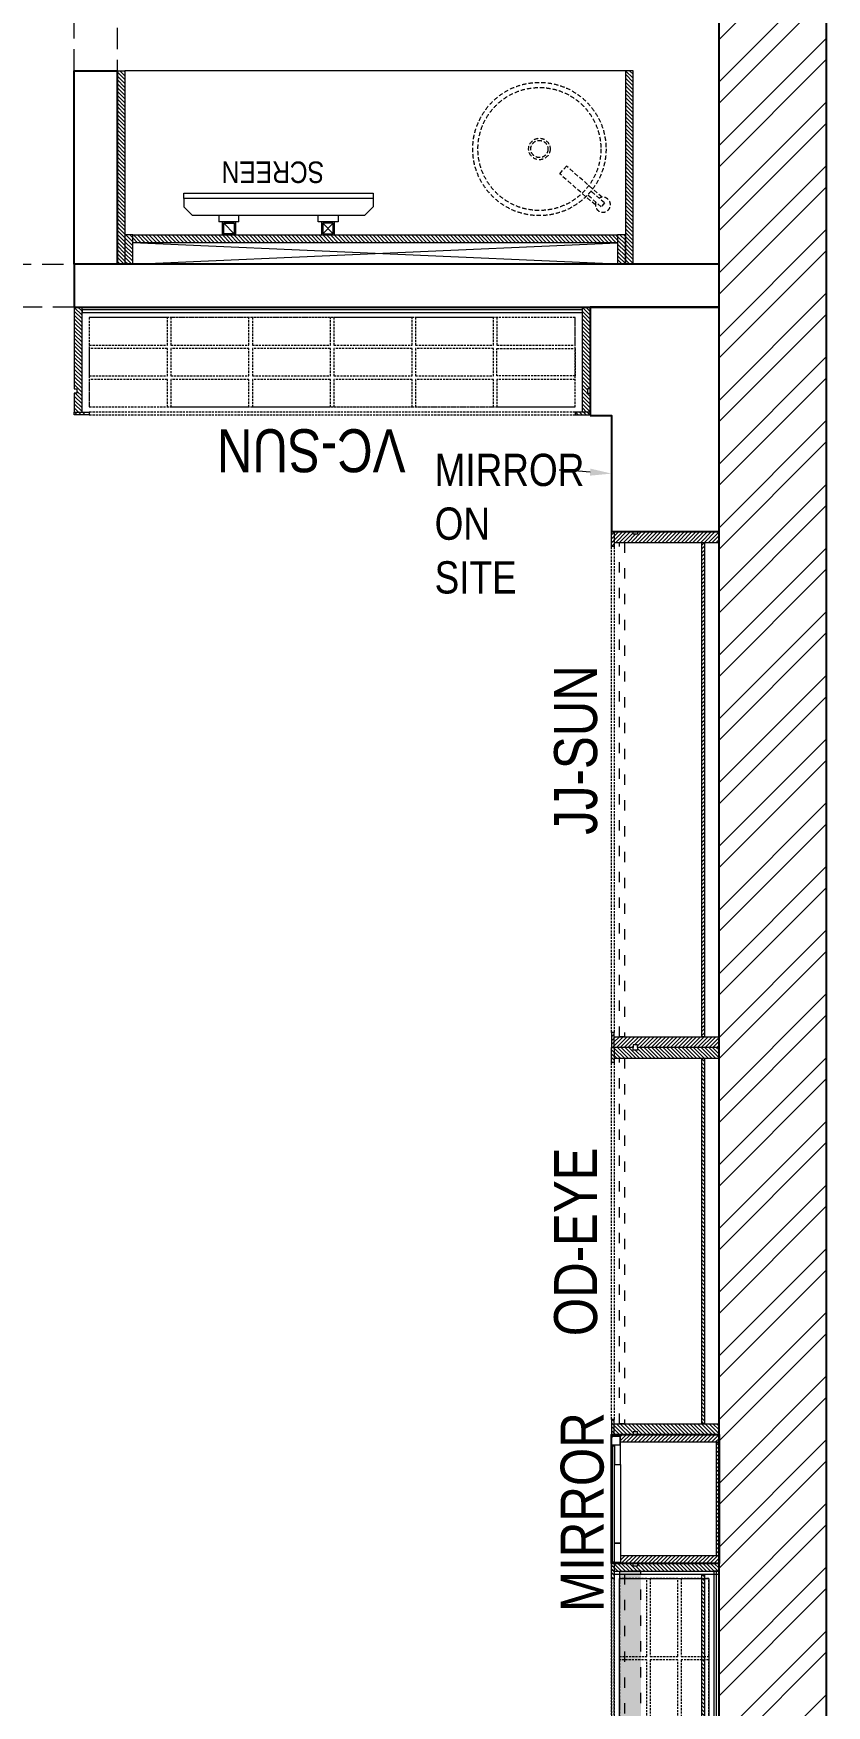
# Model space of a CAD drawing. Header units: millimetres. Extents: x 1020935 to 1026160, y 32717 to 45024.
# Drawn here: x 1024315 to 1026160, y 37478 to 41367 of the extents above; entities that cross this region are included whole.
import ezdxf
from ezdxf import colors
from ezdxf.entities.mleader import LeaderData, LeaderLine
from ezdxf.math import Vec2, Vec3

# ---------------------------------------------------------------- set-up
doc = ezdxf.new("R2010")
doc.units = ezdxf.units.MM
doc.header["$LTSCALE"] = 40
doc.linetypes.add('a_p6_plan_L18$0$HIDDEN', pattern=[0.375, 0.25, -0.125])
doc.linetypes.add('ACAD_ISO03W100', pattern=[30, 12, -18])
doc.layers.add('A-WALL', color=1, linetype='Continuous')
for name, color, linetype, lineweight in [('LENS-CURTAIN', 5, 'a_p6_plan_L18$0$HIDDEN', 9), ('LENS-DIM', 252, 'Continuous', 5), ('LENS-PARTITION', 21, 'Continuous', 25), ('LENS-TEXT', 31, 'Continuous', 5), ('LENS_TEXT', 31, 'Continuous', 5), ('LK-EQPMT', 3, 'Continuous', 18), ('LK-FF&E WALL', 1, 'Continuous', 9), ('LK-IT', 3, 'Continuous', 18), ('LN-ELEVATION-1', 81, 'Continuous', 13), ('LN-ELEVATION-2', 103, 'Continuous', 20), ('LN-ELEVATION-3', 125, 'a_p6_plan_L18$0$HIDDEN', 18), ('LN-ELEVATION-4', 145, 'Continuous', 13), ('LN-HATCH', 251, 'Continuous', 0), ('PLANO-TXT', 252, 'Continuous', 5)]:
    doc.layers.add(name, color=color, linetype=linetype, lineweight=lineweight)
doc.styles.add('LK TXT', font='Gill Sans MT Condensed Regular.ttf')
doc.styles.get("Standard").update_dxf_attribs({"font": 'Gill Sans MT Condensed Regular.ttf', "height": 100})
pattern_1 = [(45, (-22641017.7406, 5157647.994), (-4.4901280605, 4.4901280605), [])]
pattern_2 = [(45, (4210053.0415, 1706864.74), (-4.4901280605, 4.4901280605), [])]
pattern_3 = [(45, (4208834.247, 1706614.74), (-4.4901280605, 4.4901280605), [])]
pattern_4 = [(45, (4209134.247, 1706614.74), (-4.4901280605, 4.4901280605), [])]
pattern_5 = [(45, (7858054.0837, 3504049.203), (-4.4901280605, 4.4901280605), [])]

# ---------------------------------------------------------------- blocks, each defined once
blk = doc.blocks.new('A$Cdce450af')
at = {"layer": 'LN-HATCH'}
h = blk.add_hatch(dxfattribs=at)
h.set_pattern_fill('ANSI32', color=256, scale=11)
h.set_pattern_definition([(45, (-3040623.59, -68138.07), (-74.087113, 74.087113), []), (45, (-3040574.2, -68138.07), (-74.087113, 74.087113), [])])
h.paths.add_polyline_path([(3899.1, 5131.8), (3649.1, 5131.8), (3649.1, -5968), (3899.1, -5968)])
at = {"layer": 'A-WALL'}
for p, q in [((3649.1, -5968), (3649.1, 5131.8)), ((3899.1, -6247.4), (3899.1, 5131.8))]:
    blk.add_line(p, q, dxfattribs=at)
blk = doc.blocks.new('rtf')
at = {"color": 0, "linetype": 'ByBlock', "lineweight": -2}
for p, q in [((16412.5, -172798.8), (16452.4, -172798.8)), ((16412.5, -172810.8), (16412.5, -172798.8)), ((16425.3, -172793.1), (16535.3, -172793.1)), ((16535.3, -172793.1), (16535.3, -172817.1)), ((16412.5, -172810.8), (16452.4, -172810.8)), ((16425.3, -172817.1), (16535.3, -172817.1))]:
    blk.add_line(p, q, dxfattribs=at)
for centre, radius, start, end in [((16412.5, -172805.1), 17.5, 21.0506, 340.9422), ((16444.5, -172804.8), 9.89, 322.6562, 37.3438)]:
    blk.add_arc(centre, radius, start, end, dxfattribs=at)
blk = doc.blocks.new('dsg')
at = {"color": 0, "linetype": 'ByBlock', "lineweight": -2}
for radius in [155, 143, 25, 20]:
    blk.add_circle((11491.5, -171102.6), radius, dxfattribs=at)
blk.add_blockref('rtf', (-5117.5, 1702.9), dxfattribs=at)
blk = doc.blocks.new('CLINIC - CABINET SINK')
at = {"layer": 'LN-HATCH', "ltscale": 0.5}
h = blk.add_hatch(dxfattribs=at)
h.set_pattern_fill('ANSI31', color=256, scale=2)
h.set_pattern_definition([(45, (4052861.5004, 1708016.356), (-4.4901280605, 4.4901280605), [])])
h.paths.add_polyline_path([(-563.4, 157), (564.6, 157), (564.6, 175), (-563.4, 175)])
h.paths.add_polyline_path([(582.6, 225), (600.6, 225), (600.6, -225), (582.6, -225)])
h.paths.add_polyline_path([(564.6, 225), (582.6, 225), (582.6, 157), (564.6, 157)])
h.paths.add_polyline_path([(-581.4, 225), (-599.4, 225), (-599.4, -225), (-581.4, -225)])
h.paths.add_polyline_path([(-581.4, 225), (-563.4, 225), (-563.4, 157), (-581.4, 157)])
at = {"layer": 'LN-ELEVATION-1', "ltscale": 0.5}
for points in [[(-581.4, 225), (-599.4, 225), (-599.4, -225), (-581.4, -225)], [(-581.4, 225), (-563.4, 225), (-563.4, 157), (-581.4, 157)], [(564.6, 225), (582.6, 225), (582.6, 157), (564.6, 157)], [(582.6, 225), (600.6, 225), (600.6, -225), (582.6, -225)], [(-563.4, 157), (564.6, 157), (564.6, 175), (-563.4, 175)]]:
    blk.add_lwpolyline(points, close=True, dxfattribs=at)
at = {"layer": 'LN-ELEVATION-2', "ltscale": 0.5}
blk.add_line((582.6, -225), (-581.4, -225), dxfattribs=at)
at = {"layer": 'LN-HATCH', "ltscale": 0.5}
for p, q in [((564.6, 225), (-563.4, 175)), ((-563.4, 225), (564.6, 175))]:
    blk.add_line(p, q, dxfattribs=at)
at = {"layer": 'LN-ELEVATION-3', "xscale": -1, "rotation": 41.1558274151866}
blk.add_blockref('dsg', (-103569.3, 136346.7), dxfattribs=at)
blk = doc.blocks.new('CLINIC SCREEN')
at = {"layer": 'LK-EQPMT'}
for p, q in [((-103.1, 42.9), (-127.4, 18.6)), ((-127.4, 42.9), (-103.1, 18.6)), ((102.7, 42.9), (127, 18.6))]:
    blk.add_line(p, q, dxfattribs=at)
at = {"layer": 'LK-EQPMT', "ltscale": 12}
for p, q in [((-220, -19.4), (-200.6, 0)), ((200.6, 0), (-200.6, 0)), ((-138.5, 0), (-138.5, 15.5)), ((-138.5, 15.5), (-92, 15.5)), ((-92, 15.5), (-92, 0)), ((92, 15.5), (92, 0)), ((92, 15.5), (138.5, 15.5)), ((138.5, 0), (138.5, 15.5)), ((220, -19.4), (200.6, 0)), ((-220, -38.8), (-220, -19.4)), ((220, -38.8), (220, -19.4))]:
    blk.add_line(p, q, dxfattribs=at)
at = {"layer": 'LK-EQPMT'}
for points in [[(-130.4, 15.5), (-100.1, 15.5), (-100.1, 45.9), (-130.4, 45.9)], [(-127.4, 18.6), (-103.1, 18.6), (-103.1, 42.9), (-127.4, 42.9)], [(130, 15.5), (99.7, 15.5), (99.7, 45.9), (130, 45.9)], [(127, 18.6), (102.7, 18.6), (102.7, 42.9), (127, 42.9)]]:
    blk.add_lwpolyline(points, close=True, dxfattribs=at)
at = {"layer": 'LK-EQPMT', "ltscale": 12}
blk.add_lwpolyline([(-220, -51.7), (-220, -38.8), (220, -38.8), (220, -51.7)], close=True, dxfattribs=at)
at = {"layer": 'LK-EQPMT', "ltscale": 12, "insert": (5.2, -100.4), "char_height": 50, "attachment_point": 5}
blk.add_mtext_dynamic_manual_height_columns(' SCREEN', width=466.48, gutter_width=12.5, heights=[0], dxfattribs=at)
blk = doc.blocks.new('JJ SUPERHYBRID 1010')
h = blk.add_hatch(color=177)
h.dxf.hatch_style = 1
h.paths.add_polyline_path([(992, 68), (25, 68), (25, 18), (992, 18)])
at = {"layer": 'LN-HATCH', "ltscale": 0.5}
h = blk.add_hatch(dxfattribs=at)
h.set_pattern_fill('ANSI31', color=256, scale=2)
h.set_pattern_definition(pattern_1)
h.paths.add_polyline_path([(7, 250), (7, 60), (13, 60), (13, 50), (7, 50), (7, 6), (25, 6), (25, 250)])
h = blk.add_hatch(dxfattribs=at)
h.set_pattern_fill('ANSI31', color=256, scale=2)
h.set_pattern_definition([(45, (-26738022.0714, 3448847.7265), (-4.4901280605, 4.4901280605), [])])
h.paths.add_polyline_path([(1017, 250), (1017, 60), (1011, 60), (1011, 50), (1017, 50), (1017, 6), (999, 6), (999, 250)])
h = blk.add_hatch(dxfattribs=at)
h.set_pattern_fill('ANSI31', color=256, scale=2)
h.set_pattern_definition(pattern_2)
h.paths.add_polyline_path([(882, 210), (32, 210), (32, 216), (882, 216)])
h = blk.add_hatch(dxfattribs=at)
h.set_pattern_fill('ANSI31', color=256, scale=2)
h.set_pattern_definition(pattern_1)
h.paths.add_polyline_path([(35, 6), (35, 0), (7, 0), (7, 6)])
h = blk.add_hatch(dxfattribs=at)
h.set_pattern_fill('ANSI31', color=256, scale=2)
h.set_pattern_definition(pattern_2)
h.paths.add_polyline_path([(42, 6), (42, 0), (7, 0), (7, 6)])
h = blk.add_hatch(dxfattribs=at)
h.set_pattern_fill('ANSI31', color=256, scale=2)
h.set_pattern_definition([(45, (-22640834.7406, 5157647.994), (-4.4901280605, 4.4901280605), [])])
h.paths.add_polyline_path([(982, 6), (982, 0), (1017, 0), (1017, 6)])
h = blk.add_hatch(dxfattribs=at)
h.set_pattern_fill('ANSI31', color=256, scale=2)
h.set_pattern_definition([(45, (4209863.0415, 1706864.74), (-4.4901280605, 4.4901280605), [])])
h.paths.add_polyline_path([(982, 6), (982, 0), (1017, 0), (1017, 6)])
at = {"layer": 'LN-ELEVATION-1', "ltscale": 0.5}
for points in [[(7, 250), (7, 60), (13, 60), (13, 50), (7, 50), (7, 6), (25, 6), (25, 250)], [(7, 250), (7, 60), (13, 60), (13, 50), (7, 50), (7, 6), (32, 6), (32, 250)], [(25, 238), (999, 238), (999, 244), (25, 244)], [(1017, 250), (1017, 60), (1011, 60), (1011, 50), (1017, 50), (1017, 6), (992, 6), (992, 250)], [(1017, 250), (1017, 60), (1011, 60), (1011, 50), (1017, 50), (1017, 6), (999, 6), (999, 250)], [(992, 210), (32, 210), (32, 216), (992, 216)], [(42, 6), (42, 0), (7, 0), (7, 6)], [(42, 6), (42, 0), (7, 0), (7, 6)], [(982, 6), (982, 0), (1017, 0), (1017, 6)], [(982, 6), (982, 0), (1017, 0), (1017, 6)]]:
    blk.add_lwpolyline(points, close=True, dxfattribs=at)
at = {"layer": 'LN-ELEVATION-2', "ltscale": 0.5}
blk.add_lwpolyline([(41.7, 226), (982, 226), (982, 18), (41.7, 18)], close=True, dxfattribs=at)
at = {"layer": 'LN-ELEVATION-3', "ltscale": 0.5}
for p, q in [((999, 250), (25, 250)), ((32, 250), (992, 250)), ((982, 6), (42, 6)), ((42, 6), (982, 6)), ((42, 0), (982, 0)), ((982, 0), (42, 0))]:
    blk.add_line(p, q, dxfattribs=at)
at = {"layer": 'LN-ELEVATION-3', "ltscale": 0.5, "transparency": 33554526}
for points in [[(223.3, 226), (41.7, 226), (41.7, 162), (223.3, 162)], [(413, 226), (231.3, 226), (231.3, 162), (413, 162)], [(602.7, 226), (421, 226), (421, 162), (602.7, 162)], [(792.3, 226), (610.7, 226), (610.7, 162), (792.3, 162)], [(982, 226), (800.3, 226), (800.3, 162), (982, 162)], [(223.3, 154), (41.7, 154), (41.7, 90), (223.3, 90)], [(413, 154), (231.3, 154), (231.3, 90), (413, 90)], [(602.7, 154), (421, 154), (421, 90), (602.7, 90)], [(792.3, 154), (610.7, 154), (610.7, 90), (792.3, 90)], [(982, 90), (800.3, 90), (800.3, 154), (982, 154)], [(223.3, 82), (41.7, 82), (41.7, 18), (223.3, 18)], [(413, 82), (231.3, 82), (231.3, 18), (413, 18)], [(602.7, 82), (421, 82), (421, 18), (602.7, 18)], [(792.3, 82), (610.7, 82), (610.7, 18), (792.3, 18)], [(982, 82), (800.3, 82), (800.3, 18), (982, 18)]]:
    blk.add_lwpolyline(points, close=True, dxfattribs=at)
at = {"layer": 'LN-ELEVATION-4', "linetype": 'ACAD_ISO03W100', "ltscale": 0.05}
for points in [[(992, 68), (25, 68), (25, 18), (992, 18)], [(32, 30), (992, 30), (992, 18), (32, 18)]]:
    blk.add_lwpolyline(points, close=True, dxfattribs=at)
at = {"ltscale": 0.5, "insert": (380.5, 139.3), "char_height": 30, "attachment_point": 1}
blk.add_mtext_dynamic_manual_height_columns('\\pt120;JJ - SUPER HYBRID', width=526.835, gutter_width=500, heights=[0], dxfattribs=at)
blk = doc.blocks.new('MIRROR')
at = {"layer": 'LN-HATCH', "ltscale": 0.5}
h = blk.add_hatch(dxfattribs=at)
h.set_pattern_fill('ANSI31', color=256, scale=2)
h.set_pattern_definition([(45, (4060433.7416, 1708720.787), (-4.4901280605, 4.4901280605), [])])
h.paths.add_polyline_path([(212.9, 101.3), (230.9, 101.3), (230.9, -127.7), (212.9, -127.7)])
h.paths.add_polyline_path([(230.9, 95.3), (494.9, 95.3), (494.9, 101.3), (230.9, 101.3)])
h.paths.add_polyline_path([(512.9, 101.3), (494.9, 101.3), (494.9, -127.7), (512.9, -127.7)])
at = {"layer": 'Defpoints'}
blk.add_lwpolyline([(512.9, 101.3), (212.9, 101.3), (212.9, -148.7), (512.9, -148.7)], close=True, dxfattribs=at)
at = {"layer": 'LN-ELEVATION-1'}
for points in [[(212.9, 101.3), (230.9, 101.3), (230.9, -127.7), (212.9, -127.7)], [(230.9, 95.3), (494.9, 95.3), (494.9, 101.3), (230.9, 101.3)], [(512.9, 101.3), (494.9, 101.3), (494.9, -127.7), (512.9, -127.7)], [(259.9, -141.7), (259.9, -127.7), (214.9, -127.7), (214.9, -148.7), (223.9, -148.7), (223.9, -147.2), (216.4, -147.2), (216.4, -141.7)], [(442.9, -141.7), (442.9, -127.7), (487.9, -127.7), (487.9, -148.7), (478.9, -148.7), (478.9, -147.2), (486.4, -147.2), (486.4, -141.7)], [(504.9, -148.7), (504.9, -147.2), (509.4, -147.2), (509.4, -129.2), (487.9, -129.2), (487.9, -127.7), (510.9, -127.7), (510.9, -148.7)]]:
    blk.add_lwpolyline(points, close=True, dxfattribs=at)
at = {"layer": 'LN-ELEVATION-2', "color": 4, "lineweight": 0}
blk.add_lwpolyline([(216.4, -141.7), (486.4, -141.7), (486.4, -147.2), (216.4, -147.2)], close=True, dxfattribs=at)
at = {"layer": 'LN-ELEVATION-2'}
blk.add_lwpolyline([(259.9, -141.7), (442.9, -141.7), (442.9, -127.7), (259.9, -127.7)], close=True, dxfattribs=at)
at = {"layer": 'LN-ELEVATION-4', "ltscale": 0.5}
blk.add_line((478.9, -148.7), (223.9, -148.7), dxfattribs=at)
blk = doc.blocks.new('JJ 900')
at = {"layer": 'LN-HATCH', "ltscale": 0.5}
h = blk.add_hatch(dxfattribs=at)
h.set_pattern_fill('ANSI31', color=256, scale=50)
h.set_pattern_definition([(45, (0, 0), (-4.419417, 4.419417), [])])
h.paths.add_polyline_path([(-911.8, 0), (-911.8, -190), (-905.8, -190), (-905.8, -200), (-911.8, -200), (-911.8, -244), (-886.8, -244), (-886.8, 0)])
h = blk.add_hatch(dxfattribs=at)
h.set_pattern_fill('ANSI31', color=256, scale=2)
h.set_pattern_definition(pattern_3)
h.paths.add_polyline_path([(-11.8, 0), (-11.8, -190), (-17.8, -190), (-17.8, -200), (-11.8, -200), (-11.8, -244), (-36.8, -244), (-36.8, 0)])
h = blk.add_hatch(dxfattribs=at)
h.set_pattern_fill('ANSI31', color=256, scale=2)
h.set_pattern_definition(pattern_4)
h.paths.add_polyline_path([(-36.8, -40), (-886.8, -40), (-886.8, -34), (-36.8, -34)])
h = blk.add_hatch(dxfattribs=at)
h.set_pattern_fill('ANSI31', color=256, scale=2)
h.set_pattern_definition(pattern_4)
h.paths.add_polyline_path([(-876.8, -244), (-876.8, -250), (-911.8, -250), (-911.8, -244)])
h = blk.add_hatch(dxfattribs=at)
h.set_pattern_fill('ANSI31', color=256, scale=2)
h.set_pattern_definition(pattern_3)
h.paths.add_polyline_path([(-46.8, -244), (-46.8, -250), (-11.8, -250), (-11.8, -244)])
at = {"layer": 'LN-ELEVATION-1', "ltscale": 0.5}
for points in [[(-911.8, 0), (-911.8, -190), (-905.8, -190), (-905.8, -200), (-911.8, -200), (-911.8, -244), (-886.8, -244), (-886.8, 0)], [(-11.8, 0), (-11.8, -190), (-17.8, -190), (-17.8, -200), (-11.8, -200), (-11.8, -244), (-36.8, -244), (-36.8, 0)], [(-36.8, -40), (-886.8, -40), (-886.8, -34), (-36.8, -34)], [(-876.8, -244), (-876.8, -250), (-911.8, -250), (-911.8, -244)], [(-46.8, -244), (-46.8, -250), (-11.8, -250), (-11.8, -244)]]:
    blk.add_lwpolyline(points, close=True, dxfattribs=at)
at = {"layer": 'LN-ELEVATION-3', "ltscale": 0.5}
for p, q in [((-886.8, 0), (-36.8, 0)), ((-876.8, -244), (-46.8, -244)), ((-46.8, -250), (-876.8, -250))]:
    blk.add_line(p, q, dxfattribs=at)
at = {"layer": 'LN-ELEVATION-4', "linetype": 'ACAD_ISO03W100', "ltscale": 0.05}
blk.add_lwpolyline([(-886.8, -220), (-36.8, -220), (-36.8, -232), (-886.8, -232)], close=True, dxfattribs=at)
blk = doc.blocks.new('JJ 1200')
at = {"layer": 'LN-HATCH', "ltscale": 0.5}
h = blk.add_hatch(dxfattribs=at)
h.set_pattern_fill('ANSI31', color=256, scale=2)
h.set_pattern_definition([(45, (4097187.331, 1708800.267), (-4.4901280605, 4.4901280605), [])])
h.paths.add_polyline_path([(792.1, 220), (792.1, 30), (786.1, 30), (786.1, 20), (792.1, 20), (792.1, -24), (767.1, -24), (767.1, 220)])
h.paths.add_polyline_path([(-382.9, 180), (767.1, 180), (767.1, 186), (-382.9, 186)])
h.paths.add_polyline_path([(757.1, -24), (757.1, -30), (792.1, -30), (792.1, -24)])
h.paths.add_polyline_path([(-407.9, 220), (-407.9, 30), (-401.9, 30), (-401.9, 20), (-407.9, 20), (-407.9, -24), (-382.9, -24), (-382.9, 220)])
h.paths.add_polyline_path([(-372.9, -24), (-372.9, -30), (-407.9, -30), (-407.9, -24)])
at = {"layer": 'LN-ELEVATION-1', "ltscale": 0.5}
for points in [[(-407.9, 220), (-407.9, 30), (-401.9, 30), (-401.9, 20), (-407.9, 20), (-407.9, -24), (-382.9, -24), (-382.9, 220)], [(792.1, 220), (792.1, 30), (786.1, 30), (786.1, 20), (792.1, 20), (792.1, -24), (767.1, -24), (767.1, 220)], [(-382.9, 180), (767.1, 180), (767.1, 186), (-382.9, 186)], [(-372.9, -24), (-372.9, -30), (-407.9, -30), (-407.9, -24)], [(757.1, -24), (757.1, -30), (792.1, -30), (792.1, -24)]]:
    blk.add_lwpolyline(points, close=True, dxfattribs=at)
at = {"layer": 'LN-ELEVATION-3', "ltscale": 0.5}
for p, q in [((767.1, 220), (-382.9, 220)), ((757.1, -24), (-372.9, -24)), ((-372.9, -30), (757.1, -30))]:
    blk.add_line(p, q, dxfattribs=at)
at = {"layer": 'LN-ELEVATION-4', "linetype": 'ACAD_ISO03W100', "ltscale": 0.05}
blk.add_lwpolyline([(767.1, 0), (-382.9, 0), (-382.9, -12), (767.1, -12)], close=True, dxfattribs=at)
blk = doc.blocks.new('VC 1200')
at = {"layer": 'LN-HATCH', "ltscale": 0.5}
h = blk.add_hatch(dxfattribs=at)
h.set_pattern_fill('ANSI31', color=256, scale=2)
h.set_pattern_definition([(45, (3760859.753, 1795248.936), (-4.490128061, 4.490128061), [])])
h.paths.add_polyline_path([(-1200, 250), (-1200, 60), (-1194, 60), (-1194, 50), (-1200, 50), (-1200, 6), (-1182, 6), (-1182, 250)])
h = blk.add_hatch(dxfattribs=at)
h.set_pattern_fill('ANSI31', color=256, scale=2)
h.set_pattern_definition(pattern_5)
h.paths.add_polyline_path([(0, 250), (0, 60), (-6, 60), (-6, 50), (0, 50), (0, 6), (-18, 6), (-18, 250)])
h = blk.add_hatch(dxfattribs=at)
h.set_pattern_fill('ANSI31', color=256, scale=2)
h.set_pattern_definition([(45, (7858047.0837, 3504049.203), (-4.4901280605, 4.4901280605), [])])
h.paths.add_polyline_path([(-1165, 6), (-1165, 0), (-1200, 0), (-1200, 6)])
h = blk.add_hatch(dxfattribs=at)
h.set_pattern_fill('ANSI31', color=256, scale=2)
h.set_pattern_definition(pattern_5)
h.paths.add_polyline_path([(-28, 6), (-28, 0), (0, 0), (0, 6)])
at = {"layer": 'LN-ELEVATION-1', "ltscale": 0.5}
for points in [[(-1200, 250), (-1200, 60), (-1194, 60), (-1194, 50), (-1200, 50), (-1200, 6), (-1182, 6), (-1182, 250)], [(-18, 238), (-1182, 238), (-1182, 244), (-18, 244)], [(0, 250), (0, 60), (-6, 60), (-6, 50), (0, 50), (0, 6), (-18, 6), (-18, 250)], [(-1165, 6), (-1165, 0), (-1200, 0), (-1200, 6)], [(-35, 6), (-35, 0), (0, 0), (0, 6)]]:
    blk.add_lwpolyline(points, close=True, dxfattribs=at)
at = {"layer": 'LN-ELEVATION-3', "ltscale": 0.5}
for p, q in [((-1182, 250), (-18, 250)), ((-1165, 6), (-35, 6)), ((-35, 0), (-1165, 0))]:
    blk.add_line(p, q, dxfattribs=at)
for points in [[(-1165, 226), (-35, 226), (-35, 18), (-1165, 18)], [(-1165, 226), (-983.3, 226), (-983.3, 162), (-1165, 162)], [(-975.3, 226), (-793.7, 226), (-793.7, 162), (-975.3, 162)], [(-785.7, 226), (-604, 226), (-604, 162), (-785.7, 162)], [(-596, 226), (-414.3, 226), (-414.3, 162), (-596, 162)], [(-406.3, 226), (-224.7, 226), (-224.7, 162), (-406.3, 162)], [(-216.7, 226), (-35, 226), (-35, 162), (-216.7, 162)], [(-1165, 90), (-983.3, 90), (-983.3, 154), (-1165, 154)], [(-975.3, 154), (-793.7, 154), (-793.7, 90), (-975.3, 90)], [(-785.7, 154), (-604, 154), (-604, 90), (-785.7, 90)], [(-596, 154), (-414.3, 154), (-414.3, 90), (-596, 90)], [(-406.3, 154), (-224.7, 154), (-224.7, 90), (-406.3, 90)], [(-216.7, 154), (-35, 154), (-35, 90), (-216.7, 90)], [(-1165, 82), (-983.3, 82), (-983.3, 18), (-1165, 18)], [(-975.3, 82), (-793.7, 82), (-793.7, 18), (-975.3, 18)], [(-785.7, 82), (-604, 82), (-604, 18), (-785.7, 18)], [(-596, 82), (-414.3, 82), (-414.3, 18), (-596, 18)], [(-406.3, 82), (-224.7, 82), (-224.7, 18), (-406.3, 18)], [(-216.7, 82), (-35, 82), (-35, 18), (-216.7, 18)]]:
    blk.add_lwpolyline(points, close=True, dxfattribs=at)

msp = doc.modelspace()

# ---------------------------------------------------------------- linework, layer by layer
at = {"layer": 'LENS-CURTAIN', "ltscale": 5}
for points in [[(1024509.8, 41980.3), (1024509.8, 41280.3), (1024409.8, 41280.3), (1024409.8, 41980.3)], [(1023659.8, 40830.3), (1024409.8, 40830.3), (1024409.8, 40730.3), (1023659.8, 40730.3)]]:
    msp.add_lwpolyline(points, close=True, dxfattribs=at)
at = {"layer": 'LENS-PARTITION'}
for points in [[(1024409.8, 41280.3), (1024509.8, 41280.3), (1024509.8, 40830.3), (1024409.8, 40830.3)], [(1024409.8, 40730.3), (1025909.8, 40730.3), (1025909.8, 40830.3), (1024409.8, 40830.3)], [(1025609.8, 40478.2), (1025659.8, 40478.2), (1025659.8, 40208.3), (1025909.8, 40208.3), (1025909.8, 40730.3), (1025609.8, 40730.3)]]:
    msp.add_lwpolyline(points, close=True, dxfattribs=at)

# ---------------------------------------------------------------- block references
at = {"layer": 'LENS-DIM', "color": 3}
msp.add_blockref('A$Cdce450af', (1022260.7, 39892.1), dxfattribs=at)
at = {"layer": 'LK-FF&E WALL', "xscale": -1}
for name, p, rotation in [('CLINIC - CABINET SINK', (1025109.1, 41055.3), 180), ('JJ 1200', (1025689.8, 39416.2), 270), ('MIRROR', (1025808.4, 37595.3), 270)]:
    msp.add_blockref(name, p, dxfattribs=dict(at, rotation=rotation))
msp.add_blockref('VC 1200', (1024409.8, 40480.3), dxfattribs=at)
at = {"layer": 'LK-FF&E WALL', "rotation": 270}
for name, p in [('JJ 900', (1025909.8, 38096.5)), ('JJ SUPERHYBRID 1010', (1025659.8, 37815.3))]:
    msp.add_blockref(name, p, dxfattribs=at)
at = {"layer": 'LK-IT', "rotation": 180}
msp.add_blockref('CLINIC SCREEN', (1024884.8, 40944.2), dxfattribs=at)

# ---------------------------------------------------------------- texts
at = {"layer": 'LENS_TEXT', "linetype": 'Continuous', "ltscale": 3, "insert": (1025591.9, 37927.7), "char_height": 100, "width": 244.677, "attachment_point": 5, "rotation": 90, "style": 'LK TXT'}
msp.add_mtext('MIRROR', dxfattribs=at)
at = {"layer": 'PLANO-TXT', "linetype": 'Continuous', "ltscale": 3, "char_height": 100, "width": 244.677, "attachment_point": 5, "style": 'LK TXT'}
for s, insert, rotation in [('VC-SUN', (1024961, 40397.2), 180), ('JJ-SUN', (1025576.7, 39700.4), 90), ('OD-EYE', (1025576.7, 38556.4), 90)]:
    msp.add_mtext(s, dxfattribs=dict(at, insert=insert, rotation=rotation))

# ---------------------------------------------------------------- leaders
at = {"layer": 'LENS-TEXT', "color": 0, "linetype": 'Continuous', "ltscale": 3}
ml = msp.add_multileader_mtext('Standard', dxfattribs=at)
ml.set_content('\\pxql,t3;{\\C0;MIRROR ON SITE}', color=1)
ml.set_leader_properties(color=256, linetype='ByLayer', lineweight=-1)
ml.build(insert=Vec2(0, 0))
ml.multileader.update_dxf_attribs({"leader_type": 2, "dogleg_length": 0.36, "arrow_head_size": 50})
ctx = ml.context
ctx.base_point, ctx.char_height, ctx.arrow_head_size, ctx.landing_gap_size, ctx.plane_origin = Vec3(1025287.7, 40351.4), 75, 50, 0.09, Vec3(1028514.8, 38553.8)
ctx.text_align_type = 2
notes = []
notes.append((ctx, [(0, (1, 1, 0), (1025538, 40351.4), (-1, 0), 0.36, [(1, [(1025659.8, 40343.3)], 0, [])])]))
ctx.mtext.insert, ctx.mtext.width, ctx.mtext.alignment, ctx.mtext.flow_direction = Vec3(1025537.6, 40389.4), 289.544, 3, 5
for ctx, leaders in notes:
    for number, flags, end, landing, length, lines in leaders:
        leader = LeaderData()
        leader.index, (leader.has_last_leader_line, leader.has_dogleg_vector, leader.attachment_direction) = number, flags
        leader.last_leader_point, leader.dogleg_vector, leader.dogleg_length = Vec3(end), Vec3(landing), length
        for number, points, colour, breaks in lines:
            line = LeaderLine()
            line.index, line.vertices, line.color, line.breaks = number, Vec3.list(points), colors.encode_raw_color(colour), breaks
            leader.lines.append(line)
        ctx.leaders.append(leader)

doc.saveas('drawing.dxf')
